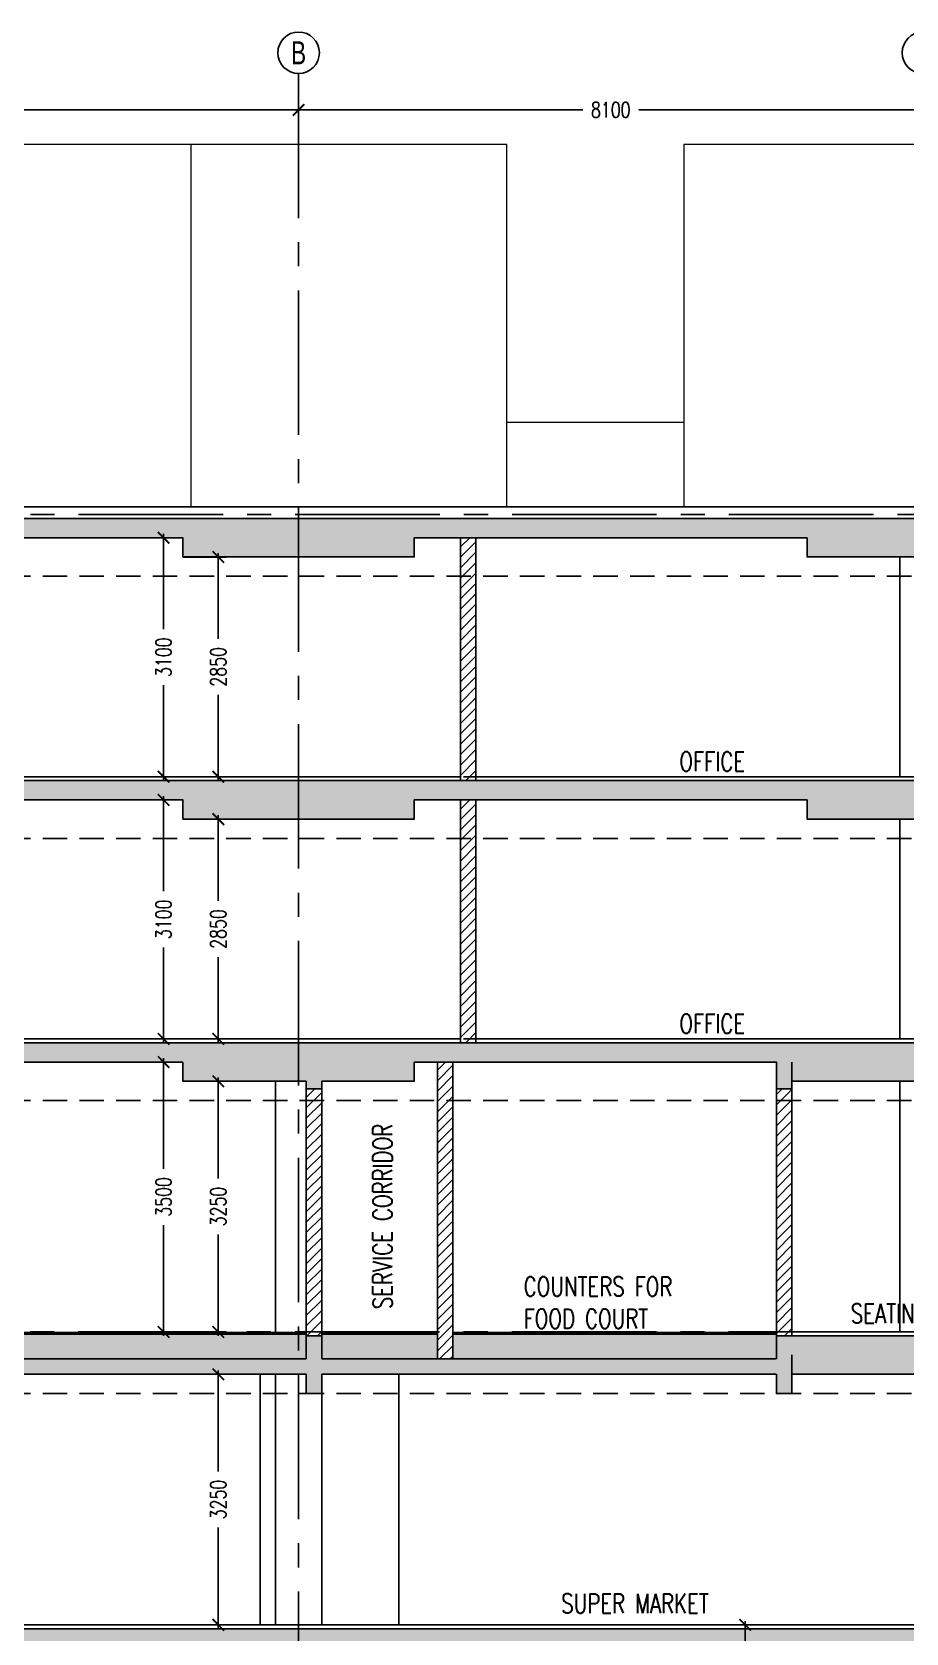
# Model space of a CAD drawing. Extents: x -3644356 to -3532817, y -18707075 to -18638610.
# Drawn here: x -3618386 to -3607047, y -18694339 to -18673575 of the extents above; entities that cross this region are included whole.
import ezdxf
from ezdxf.enums import TextEntityAlignment as Align

# ---------------------------------------------------------------- set-up
doc = ezdxf.new("R2010")
doc.units = 0
doc.header["$LTSCALE"] = 0.5
doc.header["$PDMODE"] = 3
for name, pattern in [('CENTER2', [1.125, 0.75, -0.125, 0.125, -0.125]), ('CONTINULUS', [0]), ('DASHED', [19.05, 12.7, -6.35])]:
    doc.linetypes.add(name, pattern=pattern)
for name, color, linetype in [('A-BEAM AND SLAB', 7, 'Continuous'), ('A-BEAM HATCH', 252, 'Continuous'), ('A-DIMS', 1, 'Continuous'), ('A-ELE 02', 4, 'Continuous'), ('A-GRIDTXT', 1, 'Continuous'), ('A-PODIUM LYT ARCH', 85, 'Continuous'), ('A-SETBACK', 2, 'DASHED'), ('A-SLAB SINING', 252, 'Continuous'), ('A-SLABS', 1, 'Continuous'), ('A-TXTROOM', 3, 'Continuous'), ('A-WALL', 2, 'Continuous'), ('S-GRID', 252, 'CENTER2')]:
    doc.layers.add(name, color=color, linetype=linetype)
for name, color, linetype, lineweight in [('A-ELE 04', 6, 'Continuous', 9), ('A-ELE 06', 11, 'Continuous', 9), ('A-RAILING', 3, 'Continuous', 9), ('A-WALL HATCH', 8, 'Continuous', 9)]:
    doc.layers.add(name, color=color, linetype=linetype, lineweight=lineweight)
doc.styles.add('ARIAL-GRID', font='arial.ttf', dxfattribs={"width": 0.7, "height": 15})
doc.styles.add('ROMANS', font='romans.shx', dxfattribs={"width": 0.75})
doc.dimstyles.new('DIMM-100', dxfattribs={"dimscale": 100, "dimtxt": 2, "dimasz": 1.5, "dimexe": 1, "dimexo": 0, "dimgap": 1, "dimtad": 0, "dimdec": 0, "dimzin": 0, "dimdsep": 46, "dimtxsty": 'ROMANS', "dimblk": 'ARCHTICK', "dimcen": 1.5, "dimdle": 0.5, "dimclrd": 8, "dimclre": 8, "dimclrt": 4, "dimazin": 0, "dimtfac": 1, "dimtdec": 0, "dimtix": 1, "dimtofl": 0, "dimtmove": 2, "dimatfit": 3, "dimldrblk": 'DOT', "dimfxl": 0, "dimtolj": 1, "dimtzin": 0, "dimarcsym": 0})

# ---------------------------------------------------------------- blocks, each defined once
blk = doc.blocks.new('_ArchTick')
at = {"color": 0, "linetype": 'ByBlock', "const_width": 0.15}
blk.add_lwpolyline([(-0.5, -0.5), (0.5, 0.5)], dxfattribs=at)
blk = doc.blocks.new('*D115')
at = {"layer": 'A-BEAM AND SLAB', "color": 8, "lineweight": -2, "transparency": 16777216}
for p, q in [((-3608329, -18694234), (-3609233, -18694234)), ((-3608329, -18698784), (-3609233, -18698784))]:
    blk.add_line(p, q, dxfattribs=at)
at = {"layer": 'A-BEAM AND SLAB', "color": 8, "linetype": 'CONTINULUS', "lineweight": -2, "transparency": 16777216}
for p, q in [((-3609133, -18694184), (-3609133, -18696873)), ((-3609133, -18698834), (-3609133, -18697602))]:
    blk.add_line(p, q, dxfattribs=at)
at = {"layer": 'Defpoints', "color": 0, "transparency": 16777216}
for p in [(-3609133, -18694234), (-3608329, -18694234), (-3608329, -18698784)]:
    blk.add_point(p, dxfattribs=at)
at = {"layer": 'A-BEAM AND SLAB', "color": 8, "lineweight": -2, "transparency": 16777216, "xscale": 150, "yscale": 150, "zscale": 150}
for p, rotation in [((-3609133, -18694234), 90), ((-3609133, -18698784), 270)]:
    blk.add_blockref('_ArchTick', p, dxfattribs=dict(at, rotation=rotation))
at = {"layer": 'A-BEAM AND SLAB', "color": 4, "transparency": 16777216, "insert": (-3609133, -18697237), "char_height": 200, "attachment_point": 5, "rotation": 90, "style": 'ROMANS'}
blk.add_mtext('\\A1;4550', dxfattribs=at)
blk = doc.blocks.new('_Dot')
at = {"color": 0, "linetype": 'ByBlock', "lineweight": -2}
blk.add_line((-0.5, 0), (-1, 0), dxfattribs=at)
at = {"color": 0, "linetype": 'ByBlock', "const_width": 0.5}
blk.add_lwpolyline([(-0.25, 0, 1), (0.25, 0, 1)], format="xyb", close=True, dxfattribs=at)
blk = doc.blocks.new('*D117')
at = {"layer": 'A-BEAM AND SLAB', "color": 8, "lineweight": -2, "transparency": 16777216}
for p, q in [((-3616427, -18680384), (-3615869, -18680384)), ((-3616427, -18683234), (-3615869, -18683234))]:
    blk.add_line(p, q, dxfattribs=at)
at = {"layer": 'A-BEAM AND SLAB', "color": 8, "linetype": 'CONTINULUS', "lineweight": -2, "transparency": 16777216}
for p, q in [((-3615969, -18680334), (-3615969, -18681444)), ((-3615969, -18683284), (-3615969, -18682173))]:
    blk.add_line(p, q, dxfattribs=at)
at = {"layer": 'Defpoints', "color": 0, "transparency": 16777216}
for p in [(-3616427, -18680384), (-3616427, -18683234), (-3615969, -18683234)]:
    blk.add_point(p, dxfattribs=at)
at = {"layer": 'A-BEAM AND SLAB', "color": 8, "lineweight": -2, "transparency": 16777216, "xscale": 150, "yscale": 150, "zscale": 150}
for p, rotation in [((-3615969, -18680384), 90), ((-3615969, -18683234), 270)]:
    blk.add_blockref('_ArchTick', p, dxfattribs=dict(at, rotation=rotation))
at = {"layer": 'A-BEAM AND SLAB', "color": 4, "transparency": 16777216, "insert": (-3615969, -18681809), "char_height": 200, "attachment_point": 5, "rotation": 90, "style": 'ROMANS'}
blk.add_mtext('\\A1;2850', dxfattribs=at)
blk = doc.blocks.new('*D118')
at = {"layer": 'A-BEAM AND SLAB', "color": 8, "linetype": 'CONTINULUS', "lineweight": -2, "transparency": 16777216}
for p, q in [((-3615969, -18683734), (-3615969, -18684845)), ((-3615969, -18686684), (-3615969, -18685573))]:
    blk.add_line(p, q, dxfattribs=at)
at = {"layer": 'A-BEAM AND SLAB', "color": 8, "lineweight": -2, "transparency": 16777216}
for p, q in [((-3616427, -18683784), (-3615869, -18683784)), ((-3616427, -18686634), (-3615869, -18686634))]:
    blk.add_line(p, q, dxfattribs=at)
at = {"layer": 'Defpoints', "color": 0, "transparency": 16777216}
for p in [(-3616427, -18683784), (-3616427, -18686634), (-3615969, -18686634)]:
    blk.add_point(p, dxfattribs=at)
at = {"layer": 'A-BEAM AND SLAB', "color": 8, "lineweight": -2, "transparency": 16777216, "xscale": 150, "yscale": 150, "zscale": 150}
for p, rotation in [((-3615969, -18683784), 90), ((-3615969, -18686634), 270)]:
    blk.add_blockref('_ArchTick', p, dxfattribs=dict(at, rotation=rotation))
at = {"layer": 'A-BEAM AND SLAB', "color": 4, "transparency": 16777216, "insert": (-3615969, -18685209), "char_height": 200, "attachment_point": 5, "rotation": 90, "style": 'ROMANS'}
blk.add_mtext('\\A1;2850', dxfattribs=at)
blk = doc.blocks.new('*D119')
at = {"layer": 'A-BEAM AND SLAB', "color": 8, "lineweight": -2, "transparency": 16777216}
for p, q in [((-3616427, -18683534), (-3616779, -18683534)), ((-3616427, -18686634), (-3616779, -18686634))]:
    blk.add_line(p, q, dxfattribs=at)
at = {"layer": 'A-BEAM AND SLAB', "color": 8, "linetype": 'CONTINULUS', "lineweight": -2, "transparency": 16777216}
for p, q in [((-3616679, -18683484), (-3616679, -18684720)), ((-3616679, -18686684), (-3616679, -18685448))]:
    blk.add_line(p, q, dxfattribs=at)
at = {"layer": 'Defpoints', "color": 0, "transparency": 16777216}
for p in [(-3616427, -18683534), (-3616679, -18686634), (-3616427, -18686634)]:
    blk.add_point(p, dxfattribs=at)
at = {"layer": 'A-BEAM AND SLAB', "color": 8, "lineweight": -2, "transparency": 16777216, "xscale": 150, "yscale": 150, "zscale": 150}
for p, rotation in [((-3616679, -18683534), 90), ((-3616679, -18686634), 270)]:
    blk.add_blockref('_ArchTick', p, dxfattribs=dict(at, rotation=rotation))
at = {"layer": 'A-BEAM AND SLAB', "color": 4, "transparency": 16777216, "insert": (-3616679, -18685084), "char_height": 200, "attachment_point": 5, "rotation": 90, "style": 'ROMANS'}
blk.add_mtext('\\A1;3100', dxfattribs=at)
blk = doc.blocks.new('*D120')
at = {"layer": 'A-BEAM AND SLAB', "color": 8, "lineweight": -2, "transparency": 16777216}
for p, q in [((-3616427, -18680134), (-3616779, -18680134)), ((-3616427, -18683234), (-3616779, -18683234))]:
    blk.add_line(p, q, dxfattribs=at)
at = {"layer": 'A-BEAM AND SLAB', "color": 8, "linetype": 'CONTINULUS', "lineweight": -2, "transparency": 16777216}
for p, q in [((-3616679, -18680084), (-3616679, -18681320)), ((-3616679, -18683284), (-3616679, -18682048))]:
    blk.add_line(p, q, dxfattribs=at)
at = {"layer": 'Defpoints', "color": 0, "transparency": 16777216}
for p in [(-3616427, -18680134), (-3616679, -18683234), (-3616427, -18683234)]:
    blk.add_point(p, dxfattribs=at)
at = {"layer": 'A-BEAM AND SLAB', "color": 8, "lineweight": -2, "transparency": 16777216, "xscale": 150, "yscale": 150, "zscale": 150}
for p, rotation in [((-3616679, -18680134), 90), ((-3616679, -18683234), 270)]:
    blk.add_blockref('_ArchTick', p, dxfattribs=dict(at, rotation=rotation))
at = {"layer": 'A-BEAM AND SLAB', "color": 4, "transparency": 16777216, "insert": (-3616679, -18681684), "char_height": 200, "attachment_point": 5, "rotation": 90, "style": 'ROMANS'}
blk.add_mtext('\\A1;3100', dxfattribs=at)
blk = doc.blocks.new('*D121')
at = {"layer": 'A-BEAM AND SLAB', "color": 8, "lineweight": -2, "transparency": 16777216}
for p, q in [((-3616553, -18686934), (-3616779, -18686934)), ((-3616553, -18690434), (-3616779, -18690434))]:
    blk.add_line(p, q, dxfattribs=at)
at = {"layer": 'A-BEAM AND SLAB', "color": 8, "linetype": 'CONTINULUS', "lineweight": -2, "transparency": 16777216}
for p, q in [((-3616679, -18686884), (-3616679, -18688320)), ((-3616679, -18690484), (-3616679, -18689048))]:
    blk.add_line(p, q, dxfattribs=at)
at = {"layer": 'Defpoints', "color": 0, "transparency": 16777216}
for p in [(-3616553, -18686934), (-3616679, -18690434), (-3616553, -18690434)]:
    blk.add_point(p, dxfattribs=at)
at = {"layer": 'A-BEAM AND SLAB', "color": 8, "lineweight": -2, "transparency": 16777216, "xscale": 150, "yscale": 150, "zscale": 150}
for p, rotation in [((-3616679, -18686934), 90), ((-3616679, -18690434), 270)]:
    blk.add_blockref('_ArchTick', p, dxfattribs=dict(at, rotation=rotation))
at = {"layer": 'A-BEAM AND SLAB', "color": 4, "transparency": 16777216, "insert": (-3616679, -18688684), "char_height": 200, "attachment_point": 5, "rotation": 90, "style": 'ROMANS'}
blk.add_mtext('\\A1;3500', dxfattribs=at)
blk = doc.blocks.new('*D122')
at = {"layer": 'A-BEAM AND SLAB', "color": 8, "lineweight": -2, "transparency": 16777216}
for p, q in [((-3616427, -18687184), (-3615869, -18687184)), ((-3616427, -18690434), (-3615869, -18690434))]:
    blk.add_line(p, q, dxfattribs=at)
at = {"layer": 'A-BEAM AND SLAB', "color": 8, "linetype": 'CONTINULUS', "lineweight": -2, "transparency": 16777216}
for p, q in [((-3615969, -18687134), (-3615969, -18688445)), ((-3615969, -18690484), (-3615969, -18689173))]:
    blk.add_line(p, q, dxfattribs=at)
at = {"layer": 'Defpoints', "color": 0, "transparency": 16777216}
for p in [(-3616427, -18687184), (-3616427, -18690434), (-3615969, -18690434)]:
    blk.add_point(p, dxfattribs=at)
at = {"layer": 'A-BEAM AND SLAB', "color": 8, "lineweight": -2, "transparency": 16777216, "xscale": 150, "yscale": 150, "zscale": 150}
for p, rotation in [((-3615969, -18687184), 90), ((-3615969, -18690434), 270)]:
    blk.add_blockref('_ArchTick', p, dxfattribs=dict(at, rotation=rotation))
at = {"layer": 'A-BEAM AND SLAB', "color": 4, "transparency": 16777216, "insert": (-3615969, -18688809), "char_height": 200, "attachment_point": 5, "rotation": 90, "style": 'ROMANS'}
blk.add_mtext('\\A1;3250', dxfattribs=at)
blk = doc.blocks.new('*D123')
at = {"layer": 'A-BEAM AND SLAB', "color": 8, "lineweight": -2, "transparency": 16777216}
for p, q in [((-3615427, -18690984), (-3616069, -18690984)), ((-3615427, -18694234), (-3616069, -18694234))]:
    blk.add_line(p, q, dxfattribs=at)
at = {"layer": 'A-BEAM AND SLAB', "color": 8, "linetype": 'CONTINULUS', "lineweight": -2, "transparency": 16777216}
for p, q in [((-3615969, -18690934), (-3615969, -18692245)), ((-3615969, -18694284), (-3615969, -18692973))]:
    blk.add_line(p, q, dxfattribs=at)
at = {"layer": 'Defpoints', "color": 0, "transparency": 16777216}
for p in [(-3615969, -18690984), (-3615427, -18690984), (-3615427, -18694234)]:
    blk.add_point(p, dxfattribs=at)
at = {"layer": 'A-BEAM AND SLAB', "color": 8, "lineweight": -2, "transparency": 16777216, "xscale": 150, "yscale": 150, "zscale": 150}
for p, rotation in [((-3615969, -18690984), 90), ((-3615969, -18694234), 270)]:
    blk.add_blockref('_ArchTick', p, dxfattribs=dict(at, rotation=rotation))
at = {"layer": 'A-BEAM AND SLAB', "color": 4, "transparency": 16777216, "insert": (-3615969, -18692609), "char_height": 200, "attachment_point": 5, "rotation": 90, "style": 'ROMANS'}
blk.add_mtext('\\A1;3250', dxfattribs=at)
blk = doc.blocks.new('GRNO')
at = {"layer": 'A-GRIDTXT', "color": 8}
blk.add_circle((0, 0), 450, dxfattribs=at)
at = {"layer": 'A-GRIDTXT', "style": 'ARIAL-GRID', "width": 0.7}
blk.add_attdef('01', text='', height=350, dxfattribs=at).set_placement((0, 0), align=Align.MIDDLE_CENTER)
blk = doc.blocks.new('*D124')
at = {"layer": 'A-BEAM AND SLAB', "color": 8, "lineweight": -2, "transparency": 16777216}
for p, q in [((-3623577, -18674113), (-3623577, -18674685)), ((-3614927, -18674113), (-3614927, -18674685))]:
    blk.add_line(p, q, dxfattribs=at)
at = {"layer": 'A-BEAM AND SLAB', "color": 8, "linetype": 'CONTINULUS', "lineweight": -2, "transparency": 16777216}
for p, q in [((-3623627, -18674585), (-3619616, -18674585)), ((-3614877, -18674585), (-3618888, -18674585))]:
    blk.add_line(p, q, dxfattribs=at)
at = {"layer": 'Defpoints', "color": 0, "transparency": 16777216}
for p in [(-3623577, -18674113), (-3614927, -18674113), (-3614927, -18674585)]:
    blk.add_point(p, dxfattribs=at)
at = {"layer": 'A-BEAM AND SLAB', "color": 8, "lineweight": -2, "transparency": 16777216, "xscale": 150, "yscale": 150, "zscale": 150, "rotation": 180}
blk.add_blockref('_ArchTick', (-3623577, -18674585), dxfattribs=at)
at = {"layer": 'A-BEAM AND SLAB', "color": 8, "lineweight": -2, "transparency": 16777216, "xscale": 150, "yscale": 150, "zscale": 150}
blk.add_blockref('_ArchTick', (-3614927, -18674585), dxfattribs=at)
at = {"layer": 'A-BEAM AND SLAB', "color": 4, "transparency": 16777216, "insert": (-3619252, -18674585), "char_height": 200, "attachment_point": 5, "style": 'ROMANS'}
blk.add_mtext('\\A1;8650', dxfattribs=at)
blk = doc.blocks.new('*D125')
at = {"layer": 'A-BEAM AND SLAB', "color": 8, "lineweight": -2, "transparency": 16777216}
for p, q in [((-3614927, -18674399), (-3614927, -18674685)), ((-3606827, -18674353), (-3606827, -18674685))]:
    blk.add_line(p, q, dxfattribs=at)
at = {"layer": 'A-BEAM AND SLAB', "color": 8, "linetype": 'CONTINULUS', "lineweight": -2, "transparency": 16777216}
for p, q in [((-3614977, -18674585), (-3611241, -18674585)), ((-3606777, -18674585), (-3610513, -18674585))]:
    blk.add_line(p, q, dxfattribs=at)
at = {"layer": 'Defpoints', "color": 0, "transparency": 16777216}
for p in [(-3614927, -18674399), (-3606827, -18674353), (-3606827, -18674585)]:
    blk.add_point(p, dxfattribs=at)
at = {"layer": 'A-BEAM AND SLAB', "color": 8, "lineweight": -2, "transparency": 16777216, "xscale": 150, "yscale": 150, "zscale": 150, "rotation": 180}
blk.add_blockref('_ArchTick', (-3614927, -18674585), dxfattribs=at)
at = {"layer": 'A-BEAM AND SLAB', "color": 8, "lineweight": -2, "transparency": 16777216, "xscale": 150, "yscale": 150, "zscale": 150}
blk.add_blockref('_ArchTick', (-3606827, -18674585), dxfattribs=at)
at = {"layer": 'A-BEAM AND SLAB', "color": 4, "transparency": 16777216, "insert": (-3610877, -18674585), "char_height": 200, "attachment_point": 5, "style": 'ROMANS'}
blk.add_mtext('\\A1;8100', dxfattribs=at)

msp = doc.modelspace()

# ---------------------------------------------------------------- hatches: boundary and pattern name
at = {"layer": 'A-BEAM HATCH'}
h = msp.add_hatch(color=256, dxfattribs=at)
h.dxf.hatch_style = 1
h.paths.add_polyline_path([(-3623677.1, -18679883.7), (-3623877.1, -18679883.7), (-3623877.1, -18680133.7), (-3623677.1, -18680133.7)], flags=17)
h.paths.add_polyline_path([(-3608527.1, -18680133.7), (-3608727.1, -18680133.7), (-3608727.1, -18679883.7), (-3614627.1, -18679883.7), (-3614627.1, -18680133.7), (-3614827.1, -18680133.7), (-3614827.1, -18679883.7), (-3623677.1, -18679883.7), (-3623677.1, -18680133.7), (-3623877.1, -18680133.7), (-3623877.1, -18680633.7), (-3623677.1, -18680633.7), (-3623677.1, -18680133.7), (-3614827.1, -18680133.7), (-3614627.1, -18680133.7), (-3608727.1, -18680133.7)])
h.paths.add_polyline_path([(-3614627.1, -18679883.7), (-3614827.1, -18679883.7), (-3614827.1, -18680133.7), (-3614627.1, -18680133.7)], flags=17)
h.paths.add_polyline_path([(-3603112.1, -18679883.7), (-3608727.1, -18679883.7), (-3608727.1, -18680133.7), (-3603112.1, -18680133.7)])
h.paths.add_polyline_path([(-3603312.1, -18680133.7), (-3603512.1, -18680133.7), (-3603512.1, -18680633.7), (-3603312.1, -18680633.7)])
h.paths.add_polyline_path([(-3590526.2, -18680385.3), (-3590726.2, -18680385.3), (-3590726.2, -18680633.7), (-3590526.2, -18680633.7)])
h.paths.add_polyline_path([(-3584327.1, -18679883.7), (-3587127.1, -18679883.7), (-3587127.1, -18680133.7), (-3584327.1, -18680133.7)])
h.paths.add_polyline_path([(-3589127.1, -18680383.7), (-3589127.1, -18680133.7), (-3587127.1, -18680133.7), (-3587127.1, -18679883.7), (-3590927.1, -18679883.7), (-3590927.1, -18680133.7), (-3590726.2, -18680133.7), (-3590726.2, -18680383.7)])
h.paths.add_polyline_path([(-3586127.1, -18680133.7), (-3586127.1, -18680383.7), (-3584327.1, -18680383.7), (-3584327.1, -18680133.7)])
h = msp.add_hatch(color=256, dxfattribs=at)
h.dxf.hatch_style = 1
h.paths.add_polyline_path([(-3613427.1, -18680133.7), (-3616427.1, -18680133.7), (-3616427.1, -18680383.7), (-3614827.1, -18680383.7), (-3614627.1, -18680383.7), (-3613427.1, -18680383.7)])
h = msp.add_hatch(color=256, dxfattribs=at)
h.dxf.hatch_style = 1
h.paths.add_polyline_path([(-3605329.2, -18680133.7), (-3608329.2, -18680133.7), (-3608329.2, -18680383.7), (-3605329.2, -18680383.7)])
h = msp.add_hatch(color=256, dxfattribs=at)
h.dxf.hatch_style = 1
h.paths.add_polyline_path([(-3623677.1, -18683283.8), (-3623877.1, -18683283.8), (-3623877.1, -18683533.8), (-3623677.1, -18683533.8)], flags=17)
h.paths.add_polyline_path([(-3608527.1, -18683533.8), (-3608727.1, -18683533.8), (-3608727.1, -18683283.8), (-3614627.1, -18683283.8), (-3614627.1, -18683533.8), (-3614827.1, -18683533.8), (-3614827.1, -18683283.8), (-3623677.1, -18683283.8), (-3623677.1, -18683533.8), (-3623877.1, -18683533.8), (-3623877.1, -18684033.8), (-3623677.1, -18684033.8), (-3623677.1, -18683533.8), (-3614827.1, -18683533.8), (-3614627.1, -18683533.8), (-3608727.1, -18683533.8)])
h.paths.add_polyline_path([(-3614627.1, -18683283.8), (-3614827.1, -18683283.8), (-3614827.1, -18683533.8), (-3614627.1, -18683533.8)], flags=17)
h.paths.add_polyline_path([(-3603112.1, -18683283.8), (-3608727.1, -18683283.8), (-3608727.1, -18683533.8), (-3603112.1, -18683533.8)])
h.paths.add_polyline_path([(-3603312.1, -18683533.8), (-3603512.1, -18683533.8), (-3603512.1, -18684033.8), (-3603312.1, -18684033.8)])
h.paths.add_polyline_path([(-3590526.2, -18683785.4), (-3590726.2, -18683785.4), (-3590726.2, -18684033.8), (-3590526.2, -18684033.8)])
h.paths.add_polyline_path([(-3584327.1, -18683283.8), (-3587127.1, -18683283.8), (-3587127.1, -18683533.8), (-3584327.1, -18683533.8)])
h.paths.add_polyline_path([(-3589127.1, -18683783.8), (-3589127.1, -18683533.8), (-3587127.1, -18683533.8), (-3587127.1, -18683283.8), (-3590926.7, -18683283.8), (-3590926.7, -18683533.8), (-3590726.2, -18683533.8), (-3590726.2, -18683783.8)])
h.paths.add_polyline_path([(-3586127.1, -18683533.8), (-3586127.1, -18683783.8), (-3584327.1, -18683783.8), (-3584327.1, -18683533.8)])
h = msp.add_hatch(color=256, dxfattribs=at)
h.dxf.hatch_style = 1
h.paths.add_polyline_path([(-3613427.1, -18683533.8), (-3616427.1, -18683533.8), (-3616427.1, -18683783.8), (-3614827.1, -18683783.8), (-3614627.1, -18683783.8), (-3613427.1, -18683783.8)])
h = msp.add_hatch(color=256, dxfattribs=at)
h.dxf.hatch_style = 1
h.paths.add_polyline_path([(-3605329.2, -18683533.8), (-3608329.2, -18683533.8), (-3608329.2, -18683783.8), (-3605329.2, -18683783.8)])
h = msp.add_hatch(color=256, dxfattribs=at)
h.dxf.hatch_style = 1
h.paths.add_polyline_path([(-3623677.1, -18686683.8), (-3623877.1, -18686683.8), (-3623877.1, -18686933.8), (-3623677.1, -18686933.8)], flags=17)
h.paths.add_polyline_path([(-3608527.1, -18686933.8), (-3608727.1, -18686933.8), (-3608727.1, -18686683.8), (-3614627.1, -18686683.8), (-3614627.1, -18686933.8), (-3614827.1, -18686933.8), (-3614827.1, -18686683.8), (-3623677.1, -18686683.8), (-3623677.1, -18686933.8), (-3623877.1, -18686933.8), (-3623877.1, -18687433.8), (-3623677.1, -18687433.8), (-3623677.1, -18686933.8), (-3614827.1, -18686933.8), (-3614627.1, -18686933.8), (-3608727.1, -18686933.8), (-3608727.1, -18687283.8), (-3608527.1, -18687283.8)])
h.paths.add_polyline_path([(-3614627.1, -18686683.8), (-3614827.1, -18686683.8), (-3614827.1, -18686933.8), (-3614627.1, -18686933.8)], flags=17)
h.paths.add_polyline_path([(-3603112.1, -18686683.8), (-3608727.1, -18686683.8), (-3608727.1, -18686933.8), (-3603112.1, -18686933.8)])
h.paths.add_polyline_path([(-3603312.1, -18686933.8), (-3603512.1, -18686933.8), (-3603512.1, -18687433.8), (-3603312.1, -18687433.8)])
h.paths.add_polyline_path([(-3590526.2, -18687185.4), (-3590726.2, -18687185.4), (-3590726.2, -18687433.8), (-3590526.2, -18687433.8)])
h.paths.add_polyline_path([(-3584327.1, -18686683.8), (-3587127.1, -18686683.8), (-3587127.1, -18686933.8), (-3584327.1, -18686933.8)])
h.paths.add_polyline_path([(-3589127.1, -18687183.8), (-3589127.1, -18686933.8), (-3587127.1, -18686933.8), (-3587127.1, -18686683.8), (-3590926.7, -18686683.8), (-3590926.7, -18686933.8), (-3590726.2, -18686933.8), (-3590726.2, -18687183.8)])
h.paths.add_polyline_path([(-3586927.1, -18686933.8), (-3586927.1, -18687283.8), (-3584327.1, -18687283.8), (-3584327.1, -18686933.8)])
h = msp.add_hatch(color=256, dxfattribs=at)
h.dxf.hatch_style = 1
h.paths.add_polyline_path([(-3613427.1, -18686933.8), (-3616427.1, -18686933.8), (-3616427.1, -18687183.8), (-3614827.1, -18687183.8), (-3614827.1, -18687283.8), (-3614627.1, -18687283.8), (-3614627.1, -18687183.8), (-3613427.1, -18687183.8)])
h = msp.add_hatch(color=256, dxfattribs=at)
h.dxf.hatch_style = 1
h.paths.add_polyline_path([(-3605329.2, -18686933.8), (-3608527.1, -18686933.8), (-3608527.1, -18687183.8), (-3605329.2, -18687183.8)])
h = msp.add_hatch(color=256, dxfattribs=at)
h.dxf.hatch_style = 1
h.paths.add_polyline_path([(-3623677.1, -18690483.8), (-3623877.1, -18690483.8), (-3623877.1, -18690733.8), (-3623677.1, -18690733.8)])
h.paths.add_polyline_path([(-3608527.1, -18690733.8), (-3608727.1, -18690733.8), (-3608727.1, -18690783.8), (-3614627.1, -18690783.8), (-3614627.1, -18690733.8), (-3614827.1, -18690733.8), (-3614827.1, -18690783.8), (-3623677.1, -18690783.8), (-3623677.1, -18690733.8), (-3623877.1, -18690733.8), (-3623877.1, -18691233.8), (-3623677.1, -18691233.8), (-3623677.1, -18690983.8), (-3614827.1, -18690983.8), (-3614827.1, -18691233.8), (-3614627.1, -18691233.8), (-3614627.1, -18690983.8), (-3608727.1, -18690983.8), (-3608727.1, -18691233.8), (-3608527.1, -18691233.8)])
h.paths.add_polyline_path([(-3614627.1, -18690483.8), (-3614827.1, -18690483.8), (-3614827.1, -18690733.8), (-3614627.1, -18690733.8)])
h.paths.add_polyline_path([(-3603112.1, -18690483.8), (-3608727.1, -18690483.8), (-3608727.1, -18690733.8), (-3603112.1, -18690733.8)])
h.paths.add_polyline_path([(-3603312.1, -18690733.8), (-3603512.1, -18690733.8), (-3603512.1, -18691233.8), (-3603312.1, -18691233.8)])
h.paths.add_polyline_path([(-3587127.1, -18690483.8), (-3591927.1, -18690483.8), (-3591927.1, -18690733.8), (-3590726.2, -18690733.8), (-3590726.2, -18690983.8), (-3587127.1, -18690983.8)])
h.paths.add_polyline_path([(-3590526.2, -18690985.4), (-3590726.2, -18690985.4), (-3590726.2, -18691233.8), (-3590526.2, -18691233.8)])
h.paths.add_polyline_path([(-3586927.1, -18690733.8), (-3587127.1, -18690733.8), (-3587127.1, -18691233.8), (-3586927.1, -18691233.8)])
h.paths.add_polyline_path([(-3586927.1, -18690483.8), (-3587127.1, -18690483.8), (-3587127.1, -18690733.8), (-3586927.1, -18690733.8)])
h = msp.add_hatch(color=256, dxfattribs=at)
h.dxf.hatch_style = 1
h.paths.add_polyline_path([(-3605329.2, -18690733.8), (-3608527.1, -18690733.8), (-3608527.1, -18690983.8), (-3605329.2, -18690983.8)])
h = msp.add_hatch(color=256, dxfattribs=at)
h.dxf.hatch_style = 1
h.paths.add_polyline_path([(-3623677.1, -18694933.8), (-3623877.1, -18694933.8), (-3623877.1, -18695183.8), (-3623677.1, -18695183.8)])
h.paths.add_polyline_path([(-3623677.1, -18694783.8), (-3622077.1, -18694783.8), (-3622077.1, -18694733.8), (-3623877.1, -18694733.8), (-3623877.1, -18694933.8), (-3623677.1, -18694933.8)])
h.paths.add_polyline_path([(-3584927.1, -18694283.8), (-3623677.1, -18694283.8), (-3623877.1, -18694283.8), (-3623877.1, -18694733.8), (-3622077.1, -18694733.8), (-3622077.1, -18694533.8), (-3616429.2, -18694533.8), (-3616429.2, -18694733.8), (-3613429.2, -18694733.8), (-3613429.2, -18694533.8), (-3608329.2, -18694533.8), (-3608329.2, -18694733.8), (-3605329.2, -18694733.8), (-3605329.2, -18694533.8), (-3603692.6, -18694533.8), (-3603419.4, -18694533.8), (-3590729.2, -18694533.8), (-3590729.2, -18694733.8), (-3590529.2, -18694733.8), (-3590529.2, -18694783.8), (-3587127.1, -18694783.8), (-3587127.1, -18694733.8), (-3586927.1, -18694733.8), (-3586927.1, -18694533.8), (-3584927.1, -18694533.8)])
h.paths.add_polyline_path([(-3603419.4, -18694533.8), (-3603692.6, -18694533.8), (-3603692.6, -18694433.8), (-3603419.4, -18694433.8)], flags=16)
h.paths.add_polyline_path([(-3603419.4, -18694433.8), (-3603692.6, -18694433.8), (-3603692.6, -18694533.8), (-3603419.4, -18694533.8)], flags=16)
h.paths.add_polyline_path([(-3605329.2, -18694733.8), (-3608329.2, -18694733.8), (-3608329.2, -18694783.8), (-3605329.2, -18694783.8)], flags=17)
h.paths.add_polyline_path([(-3613429.2, -18694733.8), (-3616429.2, -18694733.8), (-3616429.2, -18694783.8), (-3613429.2, -18694783.8)], flags=17)
h.paths.add_polyline_path([(-3590529.2, -18694733.8), (-3590729.2, -18694733.8), (-3590729.2, -18694783.8), (-3590529.2, -18694783.8)], flags=17)
h.paths.add_polyline_path([(-3590529.2, -18694783.8), (-3590729.2, -18694783.8)], flags=16)
h.paths.add_polyline_path([(-3586927.1, -18694733.8), (-3587127.1, -18694733.8), (-3587127.1, -18694783.8), (-3586927.1, -18694783.8)], flags=17)
h.paths.add_polyline_path([(-3586927.1, -18694783.8), (-3587127.1, -18694783.8)], flags=16)
at = {"layer": 'A-SLAB SINING'}
h = msp.add_hatch(dxfattribs=at)
h.set_pattern_fill('AR-SAND', color=256, scale=0.7)
h.set_pattern_definition([(37.5, (1449.998, -32034.556), (-1.120021907, 34.258926613), [0, -27.0256, 0, -30.226, 0, -28.8925]), (7.5, (1450, -32034.556), (31.46662982, 50.17775704), [0, -14.5796, 0, -24.3586, 0, -9.3345]), (327.5, (1428.128, -32034.556), (55.369465917, 0.100602927), [0, -8.89, 0, -32.004, 0, -41.783]), (317.5, (1428.13, -32034.556), (53.44895167, 15.60505263), [0, -4.445, 0, -20.9804, 0, -24.003])])
h.paths.add_polyline_path([(-3614827.1, -18690465.8), (-3623677.1, -18690465.8), (-3623677.1, -18690783.8), (-3614827.1, -18690783.8)])
h = msp.add_hatch(dxfattribs=at)
h.set_pattern_fill('AR-SAND', color=256, scale=0.7)
h.set_pattern_definition([(37.5, (618900.12, 22146.591), (-1.120021907, 34.258926613), [0, -27.0256, 0, -30.226, 0, -28.8925]), (7.5, (618900.12, 22146.59), (31.46662982, 50.17775704), [0, -14.5796, 0, -24.3586, 0, -9.3345]), (327.5, (618878.252, 22146.59), (55.369465917, 0.100602927), [0, -8.89, 0, -32.004, 0, -41.783]), (317.5, (618878.25, 22146.59), (53.44895167, 15.60505263), [0, -4.445, 0, -20.9804, 0, -24.003])])
h.paths.add_polyline_path([(-3613127.1, -18690465.8), (-3614627.1, -18690465.8), (-3614627.1, -18690783.8), (-3613127.1, -18690783.8)])
h = msp.add_hatch(dxfattribs=at)
h.set_pattern_fill('AR-SAND', color=256, scale=0.7)
h.set_pattern_definition([(37.5, (620600.12, 22146.591), (-1.120021907, 34.258926613), [0, -27.0256, 0, -30.226, 0, -28.8925]), (7.5, (620600.12, 22146.59), (31.46662982, 50.17775704), [0, -14.5796, 0, -24.3586, 0, -9.3345]), (327.5, (620578.252, 22146.59), (55.369465917, 0.100602927), [0, -8.89, 0, -32.004, 0, -41.783]), (317.5, (620578.25, 22146.59), (53.44895167, 15.60505263), [0, -4.445, 0, -20.9804, 0, -24.003])])
h.paths.add_polyline_path([(-3608727.1, -18690465.8), (-3612927.1, -18690465.8), (-3612927.1, -18690783.8), (-3608727.1, -18690783.8)])
at = {"layer": 'A-WALL HATCH'}
h = msp.add_hatch(dxfattribs=at)
h.set_pattern_fill('ANSI31', color=256, scale=30, angle=180)
h.set_pattern_definition([(225, (12500, -21034.56), (67.3519209, -67.3519209), [])])
h.paths.add_polyline_path([(-3612627.1, -18680133.8), (-3612827.1, -18680133.8), (-3612827.1, -18683283.8), (-3612627.1, -18683283.8)])
h = msp.add_hatch(dxfattribs=at)
h.set_pattern_fill('ANSI31', color=256, scale=30, angle=180)
h.set_pattern_definition([(225, (12500, -24434.56), (67.3519209, -67.3519209), [])])
h.paths.add_polyline_path([(-3612627.1, -18683533.8), (-3612827.1, -18683533.8), (-3612827.1, -18686683.8), (-3612627.1, -18686683.8)])
h = msp.add_hatch(dxfattribs=at)
h.set_pattern_fill('ANSI31', color=256, scale=30, angle=180)
h.set_pattern_definition([(225, (618900.12, 22146.59), (67.3519209, -67.3519209), [])])
h.paths.add_polyline_path([(-3614627.1, -18690483.8), (-3614827.1, -18690483.8), (-3614827.1, -18687283.8), (-3614627.1, -18687283.8)])
h.paths.add_polyline_path([(-3613127.1, -18686933.8), (-3612927.1, -18686933.8), (-3612927.1, -18690783.8), (-3613127.1, -18690783.8)])
h.paths.add_polyline_path([(-3608727.1, -18690483.8), (-3608527.1, -18690483.8), (-3608527.1, -18687283.8), (-3608727.1, -18687283.8)])

# ---------------------------------------------------------------- linework, layer by layer
at = {"layer": 'A-BEAM AND SLAB'}
msp.add_line((-3623677.1, -18694283.8), (-3584927.1, -18694283.8), dxfattribs=at)
for points in [[(-3608727.1, -18679883.7), (-3623677.1, -18679883.7)], [(-3608727.1, -18679883.7), (-3608727.1, -18679883.7), (-3603112.1, -18679883.7), (-3603112.1, -18680133.7), (-3603312.1, -18680133.7)], [(-3616427.1, -18680133.7), (-3622077.1, -18680133.7)], [(-3616427.1, -18680133.7), (-3616427.1, -18680383.7), (-3614827.1, -18680383.7)], [(-3614627.1, -18680383.7), (-3613427.1, -18680383.7), (-3613427.1, -18680133.7)], [(-3608527.1, -18680133.7), (-3608527.1, -18680133.7), (-3608727.1, -18680133.7), (-3608727.1, -18680133.7), (-3613427.1, -18680133.7)], [(-3608329.2, -18680133.7), (-3608527.1, -18680133.7)], [(-3608329.2, -18680133.7), (-3608329.2, -18680383.7), (-3605329.2, -18680383.7), (-3605329.2, -18680133.7)], [(-3614627.1, -18680383.7), (-3614627.1, -18680383.7), (-3614827.1, -18680383.7), (-3614827.1, -18680383.7)], [(-3608727.1, -18683283.8), (-3623677.1, -18683283.8)], [(-3608727.1, -18683283.8), (-3608727.1, -18683283.8), (-3603112.1, -18683283.8), (-3603112.1, -18683533.8), (-3603312.1, -18683533.8)], [(-3616427.1, -18683533.8), (-3622077.1, -18683533.8)], [(-3616427.1, -18683533.8), (-3616427.1, -18683783.8), (-3614827.1, -18683783.8)], [(-3614627.1, -18683783.8), (-3613427.1, -18683783.8), (-3613427.1, -18683533.8)], [(-3608527.1, -18683533.8), (-3608527.1, -18683533.8), (-3608727.1, -18683533.8), (-3608727.1, -18683533.8), (-3613427.1, -18683533.8)], [(-3608329.2, -18683533.8), (-3608527.1, -18683533.8)], [(-3608329.2, -18683533.8), (-3608329.2, -18683783.8), (-3605329.2, -18683783.8), (-3605329.2, -18683533.8)], [(-3614627.1, -18683783.8), (-3614627.1, -18683783.8), (-3614827.1, -18683783.8), (-3614827.1, -18683783.8)], [(-3608727.1, -18686683.8), (-3623677.1, -18686683.8)], [(-3608727.1, -18686683.8), (-3608727.1, -18686683.8), (-3603112.1, -18686683.8), (-3603112.1, -18686933.8), (-3603312.1, -18686933.8)], [(-3616427.1, -18686933.8), (-3622077.1, -18686933.8)], [(-3616427.1, -18686933.8), (-3616427.1, -18687183.8), (-3614827.1, -18687183.8)], [(-3614627.1, -18687183.8), (-3613427.1, -18687183.8), (-3613427.1, -18686933.8)], [(-3608527.1, -18686933.8), (-3608527.1, -18687283.8), (-3608727.1, -18687283.8), (-3608727.1, -18686933.8), (-3613427.1, -18686933.8)], [(-3608527.1, -18687183.8), (-3605329.2, -18687183.8), (-3605329.2, -18686933.8)], [(-3614627.1, -18687183.8), (-3614627.1, -18687283.8), (-3614827.1, -18687283.8), (-3614827.1, -18687183.8)], [(-3614827.1, -18690783.8), (-3614827.1, -18690483.8), (-3614627.1, -18690483.8), (-3614627.1, -18690783.8)], [(-3608727.1, -18690783.8), (-3608727.1, -18690483.8), (-3603112.1, -18690483.8), (-3603112.1, -18690733.8), (-3603312.1, -18690733.8)], [(-3614827.1, -18690783.8), (-3623677.1, -18690783.8)], [(-3608729.2, -18690783.8), (-3614627.1, -18690783.8)], [(-3608527.1, -18690733.8), (-3608527.1, -18691233.8), (-3608727.1, -18691233.8), (-3608727.1, -18690983.8)], [(-3608527.1, -18690983.8), (-3605329.2, -18690983.8), (-3605329.2, -18690733.8)], [(-3623677.1, -18690983.8), (-3614827.1, -18690983.8)], [(-3614627.1, -18690983.8), (-3614627.1, -18691233.8), (-3614827.1, -18691233.8), (-3614827.1, -18690983.8)], [(-3614627.1, -18690983.8), (-3608729.2, -18690983.8)]]:
    msp.add_lwpolyline(points, dxfattribs=at)
at = {"layer": 'A-DIMS'}
for p, q in [((-3603312.1, -18679733.7), (-3623677.1, -18679733.7)), ((-3612827.1, -18683233.8), (-3623677.1, -18683233.8)), ((-3606727.1, -18683233.8), (-3612627.1, -18683233.8)), ((-3612827.1, -18686633.8), (-3623677.1, -18686633.8)), ((-3606727.1, -18686633.8), (-3612627.1, -18686633.8)), ((-3603112.1, -18690433.8), (-3608527.1, -18690433.8))]:
    msp.add_line(p, q, dxfattribs=at)
at = {"layer": 'A-ELE 02'}
for p, q in [((-3607127.1, -18683233.8), (-3607127.1, -18680383.8)), ((-3607127.1, -18686633.8), (-3607127.1, -18683783.8)), ((-3615227.1, -18690433.8), (-3615227.1, -18687183.8)), ((-3607127.1, -18687183.8), (-3607127.1, -18690433.8)), ((-3615227.1, -18694233.8), (-3615227.1, -18690983.8)), ((-3614627.1, -18694233.8), (-3614627.1, -18691233.8))]:
    msp.add_line(p, q, dxfattribs=at)
at = {"layer": 'A-ELE 04'}
for p, q in [((-3604326.8, -18675033.7), (-3609927.1, -18675033.7)), ((-3609927.1, -18675033.7), (-3609927.1, -18679733.7))]:
    msp.add_line(p, q, dxfattribs=at)
at = {"layer": 'A-ELE 06'}
for p, q in [((-3612227.1, -18675033.7), (-3616327.1, -18675033.7)), ((-3616327.1, -18675033.7), (-3616327.1, -18679733.7)), ((-3612227.1, -18679733.7), (-3612227.1, -18675033.7))]:
    msp.add_line(p, q, dxfattribs=at)
at = {"layer": 'A-RAILING', "color": 8}
for p, q in [((-3616327.1, -18675033.7), (-3621677.1, -18675033.7)), ((-3612227.1, -18678633.8), (-3609927.1, -18678633.8))]:
    msp.add_line(p, q, dxfattribs=at)
at = {"layer": 'A-SETBACK', "color": 8, "lineweight": -2, "ltscale": 50}
for p, q in [((-3582687.1, -18680633.8), (-3627569.3, -18680633.8)), ((-3582687.1, -18684033.8), (-3627569.3, -18684033.8)), ((-3582687.1, -18687433.8), (-3627569.3, -18687433.8)), ((-3582687.1, -18691233.8), (-3627569.3, -18691233.8))]:
    msp.add_line(p, q, dxfattribs=at)
at = {"layer": 'A-SLABS'}
for p, q in [((-3623677.1, -18690443.8), (-3614827.1, -18690443.8)), ((-3614627.1, -18690443.8), (-3613127.1, -18690443.8)), ((-3612927.1, -18690443.8), (-3608727.1, -18690443.8)), ((-3615427.1, -18694233.8), (-3615427.1, -18690983.8)), ((-3613627.1, -18694233.8), (-3613627.1, -18690983.8)), ((-3623677.1, -18694233.8), (-3584927.1, -18694233.8))]:
    msp.add_line(p, q, dxfattribs=at)
at = {"layer": 'A-SLABS', "color": 8}
for p, q in [((-3623677.1, -18690453.8), (-3614827.1, -18690453.8)), ((-3623677.1, -18690465.8), (-3614827.1, -18690465.8)), ((-3614627.1, -18690453.8), (-3613127.1, -18690453.8)), ((-3614627.1, -18690465.8), (-3613127.1, -18690465.8)), ((-3612927.1, -18690453.8), (-3608727.1, -18690453.8)), ((-3612927.1, -18690465.8), (-3608727.1, -18690465.8))]:
    msp.add_line(p, q, dxfattribs=at)
at = {"layer": 'A-WALL'}
for p, q in [((-3612827.1, -18683283.8), (-3612827.1, -18680133.8)), ((-3612627.1, -18683283.8), (-3612627.1, -18680133.8)), ((-3612827.1, -18686683.8), (-3612827.1, -18683533.8)), ((-3612627.1, -18686683.8), (-3612627.1, -18683533.8))]:
    msp.add_line(p, q, dxfattribs=at)
for points in [[(-3613127.1, -18686933.8), (-3612927.1, -18686933.8), (-3612927.1, -18690783.8), (-3613127.1, -18690783.8)], [(-3614627.1, -18690483.8), (-3614827.1, -18690483.8), (-3614827.1, -18687283.8), (-3614627.1, -18687283.8)], [(-3608727.1, -18690483.8), (-3608527.1, -18690483.8), (-3608527.1, -18687283.8), (-3608727.1, -18687283.8)]]:
    msp.add_lwpolyline(points, close=True, dxfattribs=at)
at = {"layer": 'S-GRID', "ltscale": 5000}
for p, q in [((-3614927.1, -18674113.1), (-3614927.1, -18700742)), ((-3637469.7, -18679833.7), (-3576280.1, -18679833.7)), ((-3637473.2, -18683233.8), (-3576280.1, -18683233.8)), ((-3637473.2, -18686633.8), (-3576280.1, -18686633.8)), ((-3637473.2, -18690433.8), (-3576280.1, -18690433.8)), ((-3637473.2, -18694233.8), (-3576280.1, -18694233.8))]:
    msp.add_line(p, q, dxfattribs=at)

# ---------------------------------------------------------------- block references
at = {"layer": 'A-PODIUM LYT ARCH'}
ref = msp.add_blockref('GRNO', (-3614927.1, -18673844), dxfattribs=dict(at, xscale=0.5979073243647235, yscale=0.5979073243647235, zscale=0.5979073243647235))
ref.add_attrib('01', 'B', dxfattribs={"layer": 'A-GRIDTXT', "height": 299, "style": 'ARIAL-GRID', "width": 0.7}).set_placement((-3614927.1, -18673844), align=Align.MIDDLE_CENTER)
ref = msp.add_blockref('GRNO', (-3606827.1, -18673844), dxfattribs=dict(at, xscale=0.5979073243647235, yscale=0.5979073243647235, zscale=0.5979073243647235))
ref.add_attrib('01', 'C', dxfattribs={"layer": 'A-GRIDTXT', "height": 299, "style": 'ARIAL-GRID', "width": 0.7}).set_placement((-3606827.1, -18673844), align=Align.MIDDLE_CENTER)

# ---------------------------------------------------------------- texts
at = {"layer": 'A-TXTROOM', "width": 4809.04, "attachment_point": 1, "style": 'ROMANS'}
for s, insert, char_height in [('OFFICE ', (-3609987.3, -18682911.5), 250.28), ('OFFICE ', (-3609987.3, -18686311.5), 250.28), ('COUNTERS FOR \\PFOOD COURT', (-3612008.1, -18689720.8), 250.282), ('SEATING FOR FOOD COURT', (-3607763.4, -18690071.5), 250.282), ('SUPER MARKET', (-3611520.5, -18693831.5), 250.282)]:
    msp.add_mtext(s, dxfattribs=dict(at, insert=insert, char_height=char_height))
at = {"layer": 'A-TXTROOM', "insert": (-3613963.5, -18690139.3), "char_height": 250.282, "width": 4809.04, "attachment_point": 1, "rotation": 90, "style": 'ROMANS'}
msp.add_mtext('SERVICE CORRIDOR', dxfattribs=at)

# ---------------------------------------------------------------- dimensions: what is measured, and where the dimension line sits
at = {"layer": 'A-BEAM AND SLAB'}
for base, p1, p2, picture, middle in [((-3614927.1, -18674585.3), (-3623577.1, -18674113.1), (-3614927.1, -18674113.1), '*D124', (-3619252.1, -18674585.3)), ((-3606827.1, -18674585.3), (-3614927.1, -18674399.2), (-3606827.1, -18674352.8), '*D125', (-3610877.1, -18674585.3))]:
    dim = msp.add_linear_dim(base=base, p1=p1, p2=p2, dimstyle='DIMM-100', dxfattribs=at)
    dim.commit()
    dim.dimension.update_dxf_attribs({"geometry": picture, "text_midpoint": middle})
for base, p1, p2, picture, middle in [((-3616678.6, -18683233.8), (-3616427.1, -18680133.8), (-3616427.1, -18683233.8), '*D120', (-3616678.6, -18681683.8)), ((-3615969.1, -18683233.8), (-3616427.1, -18680383.7), (-3616427.1, -18683233.8), '*D117', (-3615969.1, -18681808.8)), ((-3616678.6, -18686633.8), (-3616427.1, -18683533.8), (-3616427.1, -18686633.8), '*D119', (-3616678.6, -18685083.8)), ((-3615969.1, -18686633.8), (-3616427.1, -18683783.8), (-3616427.1, -18686633.8), '*D118', (-3615969.1, -18685208.8)), ((-3616678.6, -18690433.8), (-3616552.8, -18686933.8), (-3616552.8, -18690433.8), '*D121', (-3616678.6, -18688683.8)), ((-3615969.1, -18690433.8), (-3616427.1, -18687183.8), (-3616427.1, -18690433.8), '*D122', (-3615969.1, -18688808.8)), ((-3615969.1, -18690983.8), (-3615427.1, -18694233.8), (-3615427.1, -18690983.8), '*D123', (-3615969.1, -18692608.8))]:
    dim = msp.add_linear_dim(base=base, p1=p1, p2=p2, angle=90, dimstyle='DIMM-100', dxfattribs=at)
    dim.commit()
    dim.dimension.update_dxf_attribs({"geometry": picture, "text_midpoint": middle})
dim = msp.add_linear_dim(base=(-3609133.4, -18694233.8), p1=(-3608329.2, -18698783.8), p2=(-3608329.2, -18694233.8), angle=90, dimstyle='DIMM-100', dxfattribs=at)
dim.commit()
dim.dimension.update_dxf_attribs({"geometry": '*D115', "text_midpoint": (-3609133.4, -18697237.4), "dimtype": 128})

doc.saveas('drawing.dxf')
